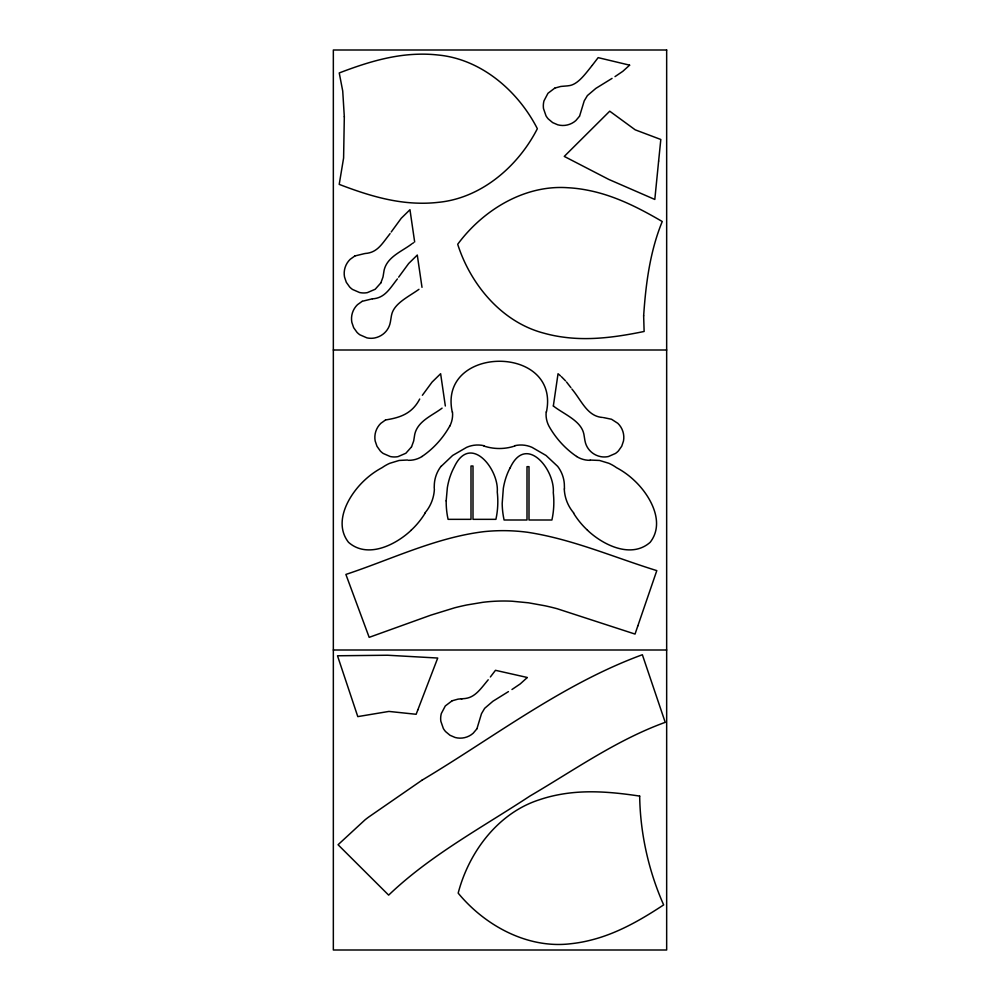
<?xml version="1.0" encoding="UTF-8"?>
<svg xmlns="http://www.w3.org/2000/svg" width="1000" height="1000" viewBox="0 0 1000 1000"><rect width="100%" height="100%" fill="white"/><g stroke="black" fill="none" stroke-linecap="round" stroke-linejoin="round"><path stroke-width="1.5" d="M434.2 488.225L434.35 483.888A32.725 32.725 0 0 1 440.988 466.375M546.425 412.025C560.75 343.925 437.8 344.775 452.238 412.025M553.337 406L558.038 373.725L560.538 375.9M449.762 426.05C443.038 438.088 433.45 448.725 422.038 456.463M411.55 446.812L413.6 441.2A32.8 32.8 0 0 0 413.8 440.213L414.712 434.6A30.175 30.175 0 0 1 414.9 433.7C418.188 420.8 432.512 415.438 442.075 408.137M380.85 282.875L382.938 277.2A32.8 32.8 0 0 0 383.137 276.212L384.05 270.6A30.175 30.175 0 0 1 384.237 269.7C387.587 256.575 402.312 251.238 411.975 243.775M510.225 467.738C526.138 433.537 555.15 469.7 553.288 492.688A83.675 83.675 0 0 1 552.6 516.487L551.912 520L529 520L529 466.662L527 466.662L527 520L504.087 520L503.4 516.487A83.1 83.1 0 0 1 502.188 503.475L503.338 488.3A72.787 72.787 0 0 1 506.025 477.388L506.188 476.962A57.663 57.663 0 0 1 510.2 467.738M380.8 282.95L375.188 289.262L367.325 292.638A19.562 19.562 0 0 1 359.575 292.525L352.575 289.475A19.562 19.562 0 0 1 349.637 286.975L346.312 282.312L344.513 277A19.562 19.562 0 0 1 350.163 259.337L354.825 256M411.475 446.95L405.85 453.263L397.987 456.637A19.562 19.562 0 0 1 390.238 456.525L383.237 453.475A19.562 19.562 0 0 1 380.3 450.975L376.987 446.312L375.175 441A19.562 19.562 0 0 1 380.825 423.338L385.487 420M579.6 116.075L584.212 100.9L587.4 95.575L595.875 88.375L612.05 78.388M476.938 728.737L481.5 713.662L484.663 708.325L492.938 701.237L508.438 691.612M579.475 116.275L575.85 120.562A19.562 19.562 0 0 1 557.812 124.825L552.65 122.6L548.263 118.925A19.562 19.562 0 0 1 546 115.812L543.5 108.588A19.562 19.562 0 0 1 543.987 100.85L547.975 93.275L554.7 88.175M476.812 728.938L473.188 733.225A19.562 19.562 0 0 1 455.138 737.487L449.975 735.263L445.6 731.6A19.562 19.562 0 0 1 443.338 728.475L440.838 721.25A19.562 19.562 0 0 1 441.325 713.525L445.3 705.95L452.038 700.837M422.375 395.275L432.075 382.088L440.625 373.725L445.337 406M391.213 231.988L401.25 218.263L409.963 209.725L414.663 242M398.663 277.15L408.663 263.512L417.287 255.05L422 287.337M390.075 233.6L389.562 234.312M397.4 278.925C389.888 288.45 384.837 298.15 372.475 298.837M389.3 234.675C381.85 244 377.325 252.65 365.25 253.487M419.712 399.025C411.95 413.988 399.6 417.713 385.588 419.95M592.413 65.125L598.15 57.638L629.637 65.163M490.375 676.963L495.475 670.312L527.312 677.487M592.15 65.462C584.975 74.375 577.45 85.125 568.188 85.775A30.175 30.175 0 0 1 567.263 85.9L561.6 86.375A32.8 32.8 0 0 0 560.6 86.5L554.9 88.075M488.212 679.775C481.037 688.3 475.425 697.15 465.525 698.45A30.175 30.175 0 0 1 464.6 698.562L458.925 699.038A32.8 32.8 0 0 0 457.938 699.163L452.238 700.75M441.075 466.438L452.638 455.462L466.675 447.325A27.462 27.462 0 0 1 483.988 445.712M527.112 677.688L520.237 683.913L511.962 689.513M629.575 65.225L622.812 71.325L615 76.625M411.2 530.237C395.575 545.037 367.425 559 348.525 542.325C333 522.463 348.612 495.2 364.312 480.475A80.913 80.913 0 0 1 382.2 467.6A42.95 42.95 0 0 1 389.75 463.312L399.137 460.45L407.525 460.012M413.512 242.763L412.738 243.275M418.95 289.325C408.237 296.975 393.925 303.475 391.575 315.025A30.175 30.175 0 0 0 391.388 315.938L390.462 321.55A32.8 32.8 0 0 1 390.262 322.537C388.975 329.525 383.4 336.175 374.65 337.975A19.562 19.562 0 0 1 366.912 337.863L359.9 334.812A19.562 19.562 0 0 1 356.975 332.312L353.65 327.65L351.838 322.325A19.562 19.562 0 0 1 357.488 304.675L362.163 301.337M354.925 255.95L364.825 253.538M362.262 301.288L372.15 298.875M513.713 446.362L514.763 446.062M461.337 698.838L462.038 698.787M590.175 460.062L599.525 460.45L608.913 463.312A42.95 42.95 0 0 1 616.45 467.638A80.913 80.913 0 0 1 634.325 480.5C650.088 495.163 665.65 522.487 650.15 542.325C631.237 559 603.088 545.037 587.463 530.237M333.338 350L666.663 350M333.338 650L666.663 650M603.4 417.562L611.538 419.263L617.837 423.338A19.562 19.562 0 0 1 623.488 441L621.737 446.213L618.45 450.887A19.562 19.562 0 0 1 615.425 453.475L608.425 456.525A19.562 19.562 0 0 1 600.675 456.637C592.075 454.913 586.388 448.288 585.062 441.2A32.8 32.8 0 0 1 584.862 440.213L583.95 434.6A30.175 30.175 0 0 0 583.763 433.7C580.812 420.625 564.275 414.45 553.375 406.025M602.525 417.463C587.188 416.337 581.675 400.662 571.9 389.025M483.913 446.062L485.725 446.587A49.013 49.013 0 0 0 513.2 446.512M576.625 456.463C565.212 448.725 555.625 438.088 548.9 426.05A25.1 25.1 0 0 1 546.175 411.987M561.487 376.75L565.538 380.863M566.525 382L570.913 387.65M564.462 489.038L564.325 483.888A32.725 32.725 0 0 0 557.675 466.375L546.025 455.462L531.987 447.325A27.462 27.462 0 0 0 514.675 445.712M422.062 456.5A24.762 24.762 0 0 1 408.488 460.325M452.488 411.987A25.1 25.1 0 0 1 449.8 426.075M590.175 460.325A24.762 24.762 0 0 1 576.6 456.5M587.487 530.212A80.913 80.913 0 0 1 573.55 513.15M573.75 512.975A39.375 39.375 0 0 1 564.275 489.05M425.112 513.15A80.913 80.913 0 0 1 411.175 530.212M434.387 489.05A39.375 39.375 0 0 1 424.913 512.975M446.175 500.85L446.188 502.812A83.1 83.1 0 0 0 447.388 515.825L448.088 519.338L471 519.338L471 466L473 466L473 519.338L495.913 519.338L496.6 515.825A83.675 83.675 0 0 0 497.262 492.013C499.162 469.038 470.15 432.863 454.225 467.075A57.663 57.663 0 0 0 450.213 476.3L450.037 476.725A72.787 72.787 0 0 0 447.35 487.638L446.175 500.85M344.312 116.762L343.6 158.012L339.212 184.375C364.338 194.013 390.513 202.375 417.638 203.15A139.475 139.475 0 0 0 438.1 202.362C481.475 198.275 518.225 166.163 537.35 128.7C518.212 91.2 481.475 59.1 438.088 55.012A139.238 139.238 0 0 0 417.638 54.237C390.525 55.012 364.35 63.338 339.237 72.95L342.725 91.025L344.312 116.762M643.65 315.812L644.125 331.475C617.775 336.875 590.6 340.838 563.725 337.188A139.238 139.238 0 0 1 543.675 333.113C501.525 322.025 470.487 284.375 457.7 244.275C482.663 210.413 524.138 184.7 567.6 187.712A139.475 139.475 0 0 1 587.925 190.275C614.562 195.438 639.038 207.938 662.25 221.525C650.013 251.275 645.788 283.913 643.65 315.812M639.675 796.087C640.2 833.25 648.587 870.925 663.65 904.9C641.188 919.7 617.425 933.462 591.112 940.05A139.238 139.238 0 0 1 570.975 943.713C527.725 949.062 484.938 925.625 458.175 893.125C468.787 852.412 497.75 813.15 539.237 799.812A139.475 139.475 0 0 1 559.05 794.65C585.7 789.562 613.062 792.087 639.675 796.087M658.625 161.075L654.812 199.45L608.787 179.425L564.263 156.412L609.725 111.188L635.2 129.825L660.812 139.488L658.625 161.075M637.875 625.775L635.037 634.075L557.062 608.7A236.038 236.038 0 0 0 544.775 605.737L528.55 602.812L512.188 601.225A167.963 167.963 0 0 0 503.638 601.013A170.338 170.338 0 0 0 482.975 602.288L466.863 604.963A259.9 259.9 0 0 0 454.6 607.812L430.838 615.15L369.175 637.35L345.887 574.438C391.562 559.3 435.75 537.525 483.963 531.65A184.638 184.638 0 0 1 498.4 530.712A180.9 180.9 0 0 1 513.075 530.925A190.863 190.863 0 0 1 527.513 532.263C572.15 539.05 613.888 557.337 656.8 570.625L637.875 625.775M417.863 709.788L416.138 714.287L388.925 711.425L357.788 716.612L337.5 655.775L387.612 655.238L437.725 658.037L417.863 709.788M422.075 780.15L368.587 817.113A176.388 176.388 0 0 0 365.15 819.737L338.062 844.737L388.65 895.125C430.375 855.163 481.962 827.638 529.9 796.062C574.125 770.163 616.712 739.912 665.225 722.337L642.362 654.737C562.675 683.913 494.462 736.938 422.075 780.15M666.663 50L333.338 50L333.338 950L666.663 950L666.663 50"/></g></svg>
